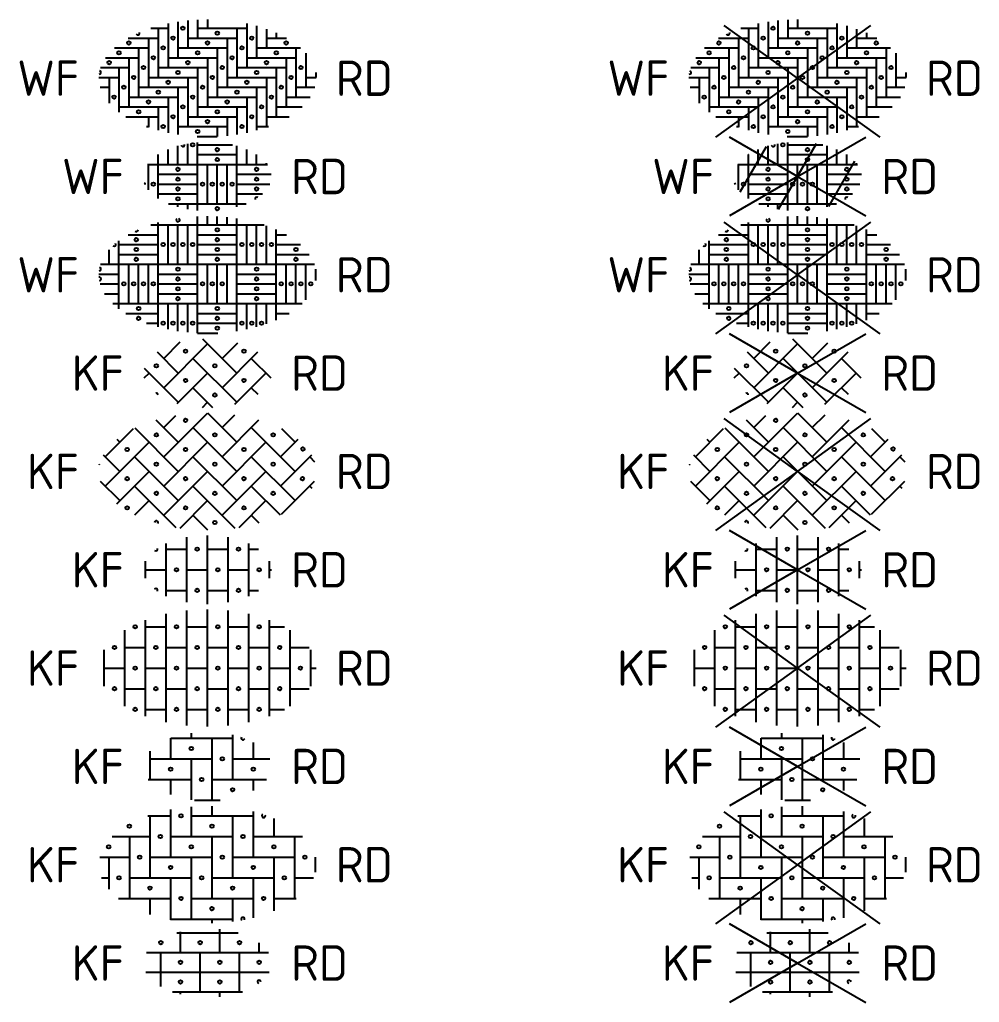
# Model space of a CAD drawing. Header units: metres. Extents: x 3187 to 3249, y 2220 to 2393.
# Drawn here: x 3186.7 to 3196.46, y 2373.58 to 2383.58 of the extents above; entities that cross this region are included whole.
import ezdxf
from ezdxf.enums import TextEntityAlignment as Align

# ---------------------------------------------------------------- set-up
doc = ezdxf.new("R2010")
doc.units = ezdxf.units.M
doc.layers.add('V-WE-VH-OPENVERHARDING_STRAATBAKSTEEN-S', color=90, linetype='Continuous', lineweight=25)
doc.styles.add('NLCS-ISO', font='NLCS-ISO.ttf')

# ---------------------------------------------------------------- blocks, each defined once
blk = doc.blocks.new('SVH-SBS_KEIFORMAAT_DUBBEL_KL-SO')
for p, q in [((-1.559, 1.536), (1.559, 1.536)), ((-1.372, 0.536), (-1.372, 1.587)), ((0.628, 0.536), (0.628, 1.717)), ((2.628, 0.536), (2.628, 1.029)), ((-3.094, 0.536), (3.094, 0.536)), ((-2.372, -1.197), (-2.372, 0.536)), ((-0.372, -1.464), (-0.372, 0.536)), ((1.628, -1.464), (1.628, 0.536)), ((-3.133, -0.464), (3.133, -0.464)), ((-1.779, -1.464), (1.779, -1.464)), ((-1.372, -1.587), (-1.372, -1.464)), ((0.628, -1.717), (0.628, -1.464))]:
    blk.add_line(p, q)
for centre in [(-2.372, 1.036), (-0.372, 1.036), (1.628, 1.036), (-1.372, 0.036), (0.628, 0.036), (2.628, 0.036), (-1.372, -0.964), (0.628, -0.964)]:
    blk.add_circle(centre, 0.0881)
blk.add_arc((2.628, -0.964), 0.0881, 2.4222, 252.5871)
at = {"style": 'NLCS-ISO'}
blk.add_attdef('FORMAAT', text='', height=1.8, dxfattribs=at).set_placement((-4.25, 0), align=Align.MIDDLE_RIGHT)
blk.add_attdef('KLEUR', text='', height=1.8, dxfattribs=at).set_placement((4.25, 0), align=Align.MIDDLE_LEFT)
at = {"style": 'NLCS-ISO', "flags": 1}
blk.add_attdef('FUNCTIE', text='', height=1.8, dxfattribs=at).set_placement((0, -2.75), align=Align.TOP_CENTER)
blk = doc.blocks.new('SVH-SBS_KEIFORMAAT_ELLEBOOG-SO')
for p, q in [((-1.872, 2.799), (-1.872, 0.386)), ((-0.822, 2.942), (-0.822, 1.436)), ((0.228, 2.972), (0.228, 2.486)), ((2.328, 2.698), (2.328, 0.386)), ((-3.036, 2.486), (-1.872, 2.486)), ((-2.922, 2.486), (-2.922, -0.664)), ((-0.822, 2.486), (2.328, 2.486)), ((1.278, 2.486), (1.278, -0.664)), ((3.378, 2.354), (3.378, 1.436)), ((-4.839, 1.436), (-2.922, 1.436)), ((-3.972, 1.436), (-3.972, -1.714)), ((-1.872, 1.436), (1.278, 1.436)), ((0.228, 1.436), (0.228, -1.714)), ((2.328, 1.436), (4.839, 1.436)), ((4.428, 1.436), (4.428, -1.714)), ((-5.478, 0.386), (-3.972, 0.386)), ((-5.022, 0.386), (-5.022, -1.241)), ((-2.922, 0.386), (0.228, 0.386)), ((-0.822, 0.386), (-0.822, -2.764)), ((1.278, 0.386), (4.428, 0.386)), ((3.378, 0.386), (3.378, -2.354)), ((5.478, 0.386), (5.478, 0.386)), ((5.478, 0.386), (5.478, -0.386)), ((-5.385, -0.664), (-5.022, -0.664)), ((-3.972, -0.664), (-0.822, -0.664)), ((-1.872, -0.664), (-1.872, -2.799)), ((0.228, -0.664), (3.378, -0.664)), ((2.328, -0.664), (2.328, -2.698)), ((4.428, -0.664), (5.385, -0.664)), ((-4.515, -1.714), (-1.872, -1.714)), ((-2.922, -1.714), (-2.922, -2.525)), ((-0.822, -1.714), (2.328, -1.714)), ((1.278, -1.714), (1.278, -2.894)), ((3.378, -1.714), (4.515, -1.714)), ((-1.872, -2.764), (1.278, -2.764)), ((0.228, -2.764), (0.228, -2.972))]:
    blk.add_line(p, q)
for centre in [(-1.346, 2.485), (-3.972, 1.961), (0.228, 1.961), (-2.396, 1.435), (1.804, 1.435), (-5.022, 0.911), (-0.822, 0.911), (3.378, 0.911), (-3.446, 0.385), (0.754, 0.385), (4.954, 0.385), (-1.872, -0.139), (2.328, -0.139), (-4.496, -0.665), (-0.296, -0.665), (3.904, -0.665), (-2.922, -1.189), (1.278, -1.189), (-1.346, -1.715), (2.854, -1.715), (0.228, -2.239)]:
    blk.add_circle(centre, 0.0881)
for centre, start, end in [((2.854, 2.485), 119.9604, 23.7526), ((1.804, -2.765), 339.0303, 222.1511)]:
    blk.add_arc(centre, 0.0881, start, end)
at = {"style": 'NLCS-ISO'}
blk.add_attdef('FORMAAT', text='', height=1.8, dxfattribs=at).set_placement((-6.525, 0), align=Align.MIDDLE_RIGHT)
blk.add_attdef('KLEUR', text='', height=1.8, dxfattribs=at).set_placement((6.525, 0), align=Align.MIDDLE_LEFT)
at = {"style": 'NLCS-ISO', "flags": 1}
blk.add_attdef('FUNCTIE', text='', height=1.8, dxfattribs=at).set_placement((0, -3.975), align=Align.TOP_CENTER)
blk = doc.blocks.new('SVH-SBS_KEIFORMAAT_ELLEBOOG_KL-SO')
for p, q in [((-0.822, 1.693), (-0.822, 1.436)), ((1.278, 1.609), (1.278, -0.664)), ((-1.872, 1.431), (-1.872, 0.386)), ((-1.859, 1.436), (1.278, 1.436)), ((0.228, 1.436), (0.228, -1.714)), ((2.328, 1.221), (2.328, 0.386)), ((-2.922, 0.767), (-2.922, -0.664)), ((-2.922, 0.386), (0.228, 0.386)), ((-0.822, 0.386), (-0.822, -1.693)), ((1.278, 0.386), (3.17, 0.386)), ((-3.007, -0.664), (-0.822, -0.664)), ((-1.872, -0.664), (-1.872, -1.431)), ((0.228, -0.664), (3.007, -0.664)), ((2.328, -0.664), (2.328, -1.221)), ((-0.652, -1.714), (0.652, -1.714))]:
    blk.add_line(p, q)
for centre in [(-0.822, 0.911), (0.754, 0.385), (-1.872, -0.139), (2.328, -0.139), (-0.296, -0.665), (1.278, -1.189)]:
    blk.add_circle(centre, 0.0881)
blk.add_arc((1.804, 1.435), 0.0881, 148.0761, 352.1963)
at = {"style": 'NLCS-ISO'}
blk.add_attdef('FORMAAT', text='', height=1.8, dxfattribs=at).set_placement((-4.25, 0), align=Align.MIDDLE_RIGHT)
blk.add_attdef('KLEUR', text='', height=1.8, dxfattribs=at).set_placement((4.25, 0), align=Align.MIDDLE_LEFT)
at = {"style": 'NLCS-ISO', "flags": 1}
blk.add_attdef('FUNCTIE', text='', height=1.8, dxfattribs=at).set_placement((0, -2.75), align=Align.TOP_CENTER)
blk = doc.blocks.new('SVH-SBS_KEIFORMAAT_HALFST-SO')
for p, q in [((-2.1, -2.752), (-2.1, 2.752)), ((-1.05, -2.921), (-1.05, 2.921)), ((0, -2.975), (0, 2.975)), ((1.05, -2.921), (1.05, 2.921)), ((2.1, -2.752), (2.1, 2.752)), ((-3.15, -2.444), (-3.15, 2.444)), ((-3.15, 2.1), (-2.1, 2.1)), ((-1.05, 2.1), (0, 2.1)), ((1.05, 2.1), (2.1, 2.1)), ((3.15, -2.444), (3.15, 2.444)), ((3.15, 2.1), (3.914, 2.1)), ((-4.2, -1.933), (-4.2, 1.933)), ((4.2, -1.933), (4.2, 1.933)), ((-4.2, 1.05), (-3.15, 1.05)), ((-2.1, 1.05), (-1.05, 1.05)), ((0, 1.05), (1.05, 1.05)), ((2.1, 1.05), (3.15, 1.05)), ((4.2, 1.05), (5.169, 1.05)), ((-5.25, -0.927), (-5.25, 0.927)), ((5.25, -0.927), (5.25, 0.927)), ((-5.25, 0), (-4.2, 0)), ((-3.15, 0), (-2.1, 0)), ((-1.05, 0), (0, 0)), ((1.05, 0), (2.1, 0)), ((3.15, 0), (4.2, 0)), ((5.25, 0), (5.525, 0)), ((-4.2, -1.05), (-3.15, -1.05)), ((-2.1, -1.05), (-1.05, -1.05)), ((0, -1.05), (1.05, -1.05)), ((2.1, -1.05), (3.15, -1.05)), ((4.2, -1.05), (5.169, -1.05)), ((-3.15, -2.1), (-2.1, -2.1)), ((-1.05, -2.1), (0, -2.1)), ((1.05, -2.1), (2.1, -2.1)), ((3.15, -2.1), (3.914, -2.1))]:
    blk.add_line(p, q)
for centre in [(-3.675, 2.1), (-1.575, 2.1), (0.525, 2.1), (2.625, 2.1), (-4.725, 1.05), (-2.625, 1.05), (-0.525, 1.05), (1.575, 1.05), (3.675, 1.05), (-3.675, 0), (-1.575, 0), (0.525, 0), (2.625, 0), (4.725, 0), (-4.725, -1.05), (-2.625, -1.05), (-0.525, -1.05), (1.575, -1.05), (3.675, -1.05), (-3.675, -2.1), (-1.575, -2.1), (0.525, -2.1), (2.625, -2.1)]:
    blk.add_circle(centre, 0.0881)
at = {"style": 'NLCS-ISO'}
blk.add_attdef('FORMAAT', text='', height=1.8, dxfattribs=at).set_placement((-6.525, 0), align=Align.MIDDLE_RIGHT)
blk.add_attdef('KLEUR', text='', height=1.8, dxfattribs=at).set_placement((6.525, 0), align=Align.MIDDLE_LEFT)
at = {"style": 'NLCS-ISO', "flags": 1}
blk.add_attdef('FUNCTIE', text='', height=1.8, dxfattribs=at).set_placement((0, -3.975), align=Align.TOP_CENTER)
blk = doc.blocks.new('SVH-SBS_KEIFORMAAT_HALFST_KL-SO')
for p, q in [((-1.05, -1.656), (-1.05, 1.656)), ((0, -1.75), (0, 1.75)), ((1.05, -1.656), (1.05, 1.656)), ((-2.1, -1.336), (-2.1, 1.336)), ((-2.1, 1.05), (-1.05, 1.05)), ((0, 1.05), (1.05, 1.05)), ((2.1, -1.336), (2.1, 1.336)), ((2.1, 1.05), (2.6, 1.05)), ((-3.15, -0.431), (-3.15, 0.431)), ((-3.15, 0), (-2.1, 0)), ((-1.05, 0), (0, 0)), ((1.05, 0), (2.1, 0)), ((3.15, -0.431), (3.15, 0.431)), ((3.15, 0), (3.25, 0)), ((-2.1, -1.05), (-1.05, -1.05)), ((0, -1.05), (1.05, -1.05)), ((2.1, -1.05), (2.6, -1.05))]:
    blk.add_line(p, q)
for centre in [(-0.525, 1.05), (1.575, 1.05), (-1.575, 0), (0.525, 0), (2.625, 0), (-0.525, -1.05), (1.575, -1.05)]:
    blk.add_circle(centre, 0.0881)
for centre, start, end in [((-2.625, 1.05), 226.5114, 25.844), ((-2.625, -1.05), 334.4891, 133.1728)]:
    blk.add_arc(centre, 0.0881, start, end)
at = {"style": 'NLCS-ISO'}
blk.add_attdef('FORMAAT', text='', height=1.8, dxfattribs=at).set_placement((-4.25, 0), align=Align.MIDDLE_RIGHT)
blk.add_attdef('KLEUR', text='', height=1.8, dxfattribs=at).set_placement((4.25, 0), align=Align.MIDDLE_LEFT)
at = {"style": 'NLCS-ISO', "flags": 1}
blk.add_attdef('FUNCTIE', text='', height=1.8, dxfattribs=at).set_placement((0, -2.75), align=Align.TOP_CENTER)
blk = doc.blocks.new('SVH-SBS_KEIFORMAAT_KEPER-SO')
for p, q in [((-2.619, 2.619), (-1.485, 1.485)), ((-2.227, 0.742), (0, 2.97)), ((-2.227, 2.227), (-1.609, 2.846)), ((-0.005, 2.975), (1.485, 1.485)), ((0.742, 2.227), (1.394, 2.879)), ((0.742, 0.742), (2.619, 2.619)), ((-5.197, 0.742), (-3.76, 2.18)), ((-3.696, 2.211), (-1.485, 0)), ((-0.742, 2.227), (1.485, 0)), ((2.227, 2.227), (4.455, 0)), ((3.76, 2.18), (4.455, 1.485)), ((-4.61, 1.64), (-4.455, 1.485)), ((3.712, 0.742), (4.61, 1.64)), ((-5.197, -0.742), (-2.97, 1.485)), ((-2.227, -0.742), (0, 1.485)), ((0.742, -0.742), (2.97, 1.485)), ((-5.298, 0.844), (-4.455, 0)), ((-3.712, 0.742), (-1.485, -1.485)), ((-0.742, 0.742), (1.485, -1.485)), ((2.227, 0.742), (4.455, -1.485)), ((3.712, -0.742), (5.298, 0.844)), ((5.197, 0.742), (5.449, 0.49)), ((-4.61, -1.64), (-2.97, 0)), ((-2.227, -2.227), (0, 0)), ((0.742, -2.227), (2.97, 0)), ((-5.449, -0.49), (-4.455, -1.485)), ((3.76, -2.18), (5.449, -0.49)), ((-3.712, -0.742), (-1.609, -2.846)), ((-0.742, -0.742), (1.394, -2.879)), ((2.227, -0.742), (3.696, -2.211)), ((5.197, -0.742), (5.298, -0.844)), ((-3.696, -2.211), (-2.97, -1.485)), ((-1.394, -2.879), (0, -1.485)), ((1.609, -2.846), (2.97, -1.485)), ((-0.742, -2.227), (0.005, -2.975)), ((2.227, -2.227), (2.619, -2.619)), ((-0.005, -2.975), (0, -2.97))]:
    blk.add_line(p, q)
for centre in [(-1.114, 2.599), (-2.599, 1.856), (0.371, 1.856), (3.341, 1.856), (-4.084, 1.114), (-1.114, 1.114), (1.856, 1.114), (4.851, 1.139), (-2.599, 0.371), (0.371, 0.371), (3.341, 0.371), (-4.084, -0.371), (-1.114, -0.371), (1.856, -0.371), (4.826, -0.371), (-2.599, -1.114), (0.371, -1.114), (3.341, -1.114), (-4.084, -1.856), (-1.114, -1.856), (1.856, -1.856), (0.371, -2.599)]:
    blk.add_circle(centre, 0.0881)
for centre, start, end in [((-5.568, 0.371), 331.3702, 3.611), ((-2.599, -2.599), 327.2577, 180.6065)]:
    blk.add_arc(centre, 0.0881, start, end)
at = {"style": 'NLCS-ISO'}
blk.add_attdef('FORMAAT', text='', height=1.8, dxfattribs=at).set_placement((-6.525, 0), align=Align.MIDDLE_RIGHT)
blk.add_attdef('KLEUR', text='', height=1.8, dxfattribs=at).set_placement((6.525, 0), align=Align.MIDDLE_LEFT)
at = {"style": 'NLCS-ISO', "flags": 1}
blk.add_attdef('FUNCTIE', text='', height=1.8, dxfattribs=at).set_placement((0, -3.975), align=Align.TOP_CENTER)
blk = doc.blocks.new('SVH-SBS_KEIFORMAAT_KEPER_KL-SO')
for p, q in [((-2.227, 0.742), (-1.387, 1.583)), ((-0.259, 1.744), (1.485, 0)), ((0.742, 0.742), (1.541, 1.541)), ((-2.562, 1.077), (-1.485, 0)), ((-2.227, -0.742), (0, 1.485)), ((0.742, -0.742), (2.562, 1.077)), ((-0.742, 0.742), (1.485, -1.485)), ((2.227, 0.742), (3.217, -0.247)), ((-3.217, 0.247), (-1.485, -1.485)), ((-3.217, -0.247), (-2.97, 0)), ((-1.541, -1.541), (0, 0)), ((1.387, -1.583), (2.97, 0)), ((-0.742, -0.742), (0.259, -1.744)), ((2.227, -0.742), (2.562, -1.077)), ((-0.259, -1.744), (0, -1.485))]:
    blk.add_line(p, q)
for centre in [(-1.114, 1.114), (1.856, 1.114), (-2.599, 0.371), (0.371, 0.371), (-1.114, -0.371), (1.856, -0.371), (0.371, -1.114)]:
    blk.add_circle(centre, 0.0881)
blk.add_arc((-2.599, -1.114), 0.0881, 1.5262, 108.8332)
at = {"style": 'NLCS-ISO'}
blk.add_attdef('FORMAAT', text='', height=1.8, dxfattribs=at).set_placement((-4.25, 0), align=Align.MIDDLE_RIGHT)
blk.add_attdef('KLEUR', text='', height=1.8, dxfattribs=at).set_placement((4.25, 0), align=Align.MIDDLE_LEFT)
at = {"style": 'NLCS-ISO', "flags": 1}
blk.add_attdef('FUNCTIE', text='', height=1.8, dxfattribs=at).set_placement((0, -2.75), align=Align.TOP_CENTER)
blk = doc.blocks.new('SVH-SBS_WAALFORMAAT_BLOK-SO')
for p, q in [((-2.881, 2.538), (2.881, 2.538)), ((-2.5, -2.653), (-2.5, 2.653)), ((-2, 0.538), (-2, 2.538)), ((-1.5, 0.538), (-1.5, 2.538)), ((-1, 0.538), (-1, 2.538)), ((-0.5, -2.963), (-0.5, 2.963)), ((0, 2.538), (0, 2.975)), ((0.5, 2.538), (0.5, 2.963)), ((1, 2.538), (1, 2.926)), ((1.5, -2.863), (1.5, 2.863)), ((2, 0.538), (2, 2.538)), ((2.5, 0.538), (2.5, 2.538)), ((-4.024, 2.038), (-2.5, 2.038)), ((-0.5, 2.038), (1.5, 2.038)), ((3, 0.538), (3, 2.498)), ((3.5, -2.302), (3.5, 2.302)), ((3.5, 2.038), (4.024, 2.038)), ((-4.5, -1.726), (-4.5, 1.726)), ((-4.5, 1.538), (-2.5, 1.538)), ((-0.5, 1.538), (1.5, 1.538)), ((3.5, 1.538), (4.729, 1.538)), ((-5, 0.538), (-5, 1.266)), ((-4.5, 1.038), (-2.5, 1.038)), ((-0.5, 1.038), (1.5, 1.038)), ((3.5, 1.038), (5.177, 1.038)), ((-5.434, 0.538), (5.434, 0.538)), ((-4, -1.462), (-4, 0.538)), ((-3.5, -1.462), (-3.5, 0.538)), ((-3, -1.462), (-3, 0.538)), ((0, -1.462), (0, 0.538)), ((0.5, -1.462), (0.5, 0.538)), ((1, -1.462), (1, 0.538)), ((4, -1.462), (4, 0.538)), ((4.5, -1.462), (4.5, 0.538)), ((5, -1.266), (5, 0.538)), ((-5.525, 0.038), (-4.5, 0.038)), ((-2.5, 0.038), (-0.5, 0.038)), ((1.5, 0.038), (3.5, 0.038)), ((5.5, -0.283), (5.5, 0.283)), ((5.5, 0.038), (5.525, 0.038)), ((-5.458, -0.462), (-4.5, -0.462)), ((-2.5, -0.462), (-0.5, -0.462)), ((1.5, -0.462), (3.5, -0.462)), ((-5.228, -0.962), (-4.5, -0.962)), ((-2.5, -0.962), (-0.5, -0.962)), ((1.5, -0.962), (3.5, -0.962)), ((-4.812, -1.462), (4.812, -1.462)), ((-2, -2.773), (-2, -1.462)), ((-1.5, -2.863), (-1.5, -1.462)), ((-1, -2.926), (-1, -1.462)), ((2, -2.773), (2, -1.462)), ((2.5, -2.653), (2.5, -1.462)), ((3, -2.498), (3, -1.462)), ((-4.154, -1.962), (-2.5, -1.962)), ((-0.5, -1.962), (1.5, -1.962)), ((3.5, -1.962), (4.154, -1.962)), ((-3.103, -2.462), (-2.5, -2.462)), ((-0.5, -2.462), (1.5, -2.462)), ((-0.5, -2.962), (0.525, -2.962))]:
    blk.add_line(p, q)
for centre in [(0.5, 2.288), (-3.62, 1.788), (-2.25, 1.538), (-1.75, 1.538), (-1.25, 1.538), (-0.75, 1.538), (0.5, 1.788), (1.75, 1.538), (2.25, 1.538), (2.75, 1.538), (3.25, 1.538), (-3.62, 1.288), (0.5, 1.288), (4.5, 1.288), (-3.62, 0.788), (0.5, 0.788), (4.5, 0.788), (-1.5, 0.288), (2.5, 0.288), (-4.25, -0.462), (-3.75, -0.462), (-3.25, -0.462), (-2.75, -0.462), (-1.5, -0.212), (-0.25, -0.462), (0.25, -0.462), (0.75, -0.462), (2.5, -0.212), (3.75, -0.462), (4.25, -0.462), (4.75, -0.462), (5.25, -0.462), (-1.5, -0.712), (2.5, -0.712), (-1.5, -1.212), (2.5, -1.212), (-3.5, -1.712), (0.5, -1.712), (-3.5, -2.212), (-2.25, -2.462), (-1.75, -2.462), (-1.25, -2.462), (-0.75, -2.462), (0.5, -2.212), (1.75, -2.462), (2.25, -2.462), (2.75, -2.462), (0.5, -2.712)]:
    blk.add_circle(centre, 0.0881)
for centre, start, end in [((-1.5, 2.788), 131.7872, 65.6242), ((-3.62, 2.288), 230.229, 359.5152), ((-4.75, 1.538), 231.9031, 32.0645), ((-5.5, 0.288), 261.9425, 77.5818), ((-5.5, -0.212), 272.0125, 103.1585)]:
    blk.add_arc(centre, 0.0881, start, end)
at = {"style": 'NLCS-ISO'}
blk.add_attdef('FORMAAT', text='', height=1.8, dxfattribs=at).set_placement((-6.525, 0), align=Align.MIDDLE_RIGHT)
blk.add_attdef('KLEUR', text='', height=1.8, dxfattribs=at).set_placement((6.525, 0), align=Align.MIDDLE_LEFT)
at = {"style": 'NLCS-ISO', "flags": 1}
blk.add_attdef('FUNCTIE', text='', height=1.8, dxfattribs=at).set_placement((0, -3.975), align=Align.TOP_CENTER)
blk = doc.blocks.new('SVH-SBS_WAALFORMAAT_BLOK_KL-SO')
for p, q in [((-1.5, 0.61), (-1.5, 1.552)), ((-1, 0.61), (-1, 1.665)), ((-0.5, -1.729), (-0.5, 1.729)), ((-0.5, 1.61), (1.274, 1.61)), ((1.5, -1.552), (1.5, 1.552)), ((-2.513, 1.11), (-2.5, 1.11)), ((-2.5, -1.118), (-2.5, 1.118)), ((-2, 0.61), (-2, 1.379)), ((-0.5, 1.11), (1.5, 1.11)), ((2, 0.61), (2, 1.379)), ((2.5, 0.61), (2.5, 1.118)), ((-3.046, 0.61), (3.046, 0.61)), ((-3, -0.673), (-3, 0.61)), ((0, -1.39), (0, 0.61)), ((0.5, -1.39), (0.5, 0.61)), ((1, -1.39), (1, 0.61)), ((3, 0.61), (3, 0.673)), ((-2.5, 0.11), (-0.5, 0.11)), ((1.5, 0.11), (3.244, 0.11)), ((-2.5, -0.39), (-0.5, -0.39)), ((1.5, -0.39), (3.168, -0.39)), ((-2.5, -0.89), (-0.5, -0.89)), ((1.5, -0.89), (2.798, -0.89)), ((-1.974, -1.39), (1.974, -1.39)), ((-1.5, -1.552), (-1.5, -1.39)), ((-1, -1.665), (-1, -1.39))]:
    blk.add_line(p, q)
for centre in [(-0.75, 1.61), (0.5, 1.36), (0.5, 0.86), (-1.5, 0.36), (2.5, 0.36), (-2.75, -0.39), (-1.5, -0.14), (-0.25, -0.39), (0.25, -0.39), (0.75, -0.39), (1.25, -0.39), (2.5, -0.14), (-1.5, -0.64), (2.5, -0.64), (-1.5, -1.14), (0.5, -1.64)]:
    blk.add_circle(centre, 0.0881)
for centre, start, end in [((-1.25, 1.61), 189.7023, 15.6233), ((-3.25, -0.39), 351.7515, 51.1428), ((2.5, -1.14), 45.6629, 199.7745)]:
    blk.add_arc(centre, 0.0881, start, end)
at = {"style": 'NLCS-ISO'}
blk.add_attdef('FORMAAT', text='', height=1.8, dxfattribs=at).set_placement((-4.25, 0), align=Align.MIDDLE_RIGHT)
blk.add_attdef('KLEUR', text='', height=1.8, dxfattribs=at).set_placement((4.25, 0), align=Align.MIDDLE_LEFT)
at = {"style": 'NLCS-ISO', "flags": 1}
blk.add_attdef('FUNCTIE', text='', height=1.8, dxfattribs=at).set_placement((0, -2.75), align=Align.TOP_CENTER)
blk = doc.blocks.new('SVH-SBS_WAALFORMAAT_ELLEBOOG-SO')
for p, q in [((-2.881, 2.538), (-2, 2.538)), ((-2.5, 2.538), (-2.5, 0.038)), ((-2, 2.773), (-2, 0.538)), ((-1.5, 2.863), (-1.5, 1.038)), ((-1, 2.926), (-1, 1.538)), ((-0.5, 2.963), (-0.5, 2.038)), ((-0.5, 2.538), (2, 2.538)), ((0, 2.975), (0, 2.538)), ((1.5, 2.538), (1.5, 0.038)), ((2, 2.773), (2, 0.538)), ((2.5, 2.653), (2.5, 1.038)), ((-4.024, 2.038), (-2.5, 2.038)), ((-3, 2.038), (-3, -0.462)), ((-1, 2.038), (1.5, 2.038)), ((1, 2.038), (1, -0.462)), ((3, 2.498), (3, 1.538)), ((3, 2.038), (4.024, 2.038)), ((3.5, 2.302), (3.5, 2.038)), ((-4.729, 1.538), (-3, 1.538)), ((-3.5, 1.538), (-3.5, -0.962)), ((-1.5, 1.538), (1, 1.538)), ((0.5, 1.538), (0.5, -0.962)), ((2.5, 1.538), (4.729, 1.538)), ((4.5, 1.538), (4.5, -0.962)), ((-5.177, 1.038), (-3.5, 1.038)), ((-4, 1.038), (-4, -1.462)), ((-2, 1.038), (0.5, 1.038)), ((0, 1.038), (0, -1.462)), ((2, 1.038), (4.5, 1.038)), ((4, 1.038), (4, -1.462)), ((5, 1.266), (5, -0.462)), ((-5.434, 0.538), (-4, 0.538)), ((-4.5, 0.538), (-4.5, -1.726)), ((-2.5, 0.538), (0, 0.538)), ((-0.5, 0.538), (-0.5, -1.962)), ((1.5, 0.538), (4, 0.538)), ((3.5, 0.538), (3.5, -1.962)), ((-5.525, 0.038), (-4.5, 0.038)), ((-5, 0.038), (-5, -1.266)), ((-3, 0.038), (-0.5, 0.038)), ((-1, 0.038), (-1, -2.462)), ((1, 0.038), (3.5, 0.038)), ((3, 0.038), (3, -2.462)), ((5, 0.038), (5.525, 0.038)), ((5.5, 0.283), (5.5, 0.038)), ((-5.458, -0.462), (-5, -0.462)), ((-3.5, -0.462), (-1, -0.462)), ((-1.5, -0.462), (-1.5, -2.863)), ((0.5, -0.462), (3, -0.462)), ((2.5, -0.462), (2.5, -2.653)), ((4.5, -0.462), (5.458, -0.462)), ((-4, -0.962), (-1.5, -0.962)), ((-2, -0.962), (-2, -2.773)), ((0, -0.962), (2.5, -0.962)), ((2, -0.962), (2, -2.773)), ((4, -0.962), (5.228, -0.962)), ((-4.5, -1.462), (-2, -1.462)), ((-2.5, -1.462), (-2.5, -2.653)), ((-0.5, -1.462), (2, -1.462)), ((1.5, -1.462), (1.5, -2.863)), ((3.5, -1.462), (4.812, -1.462)), ((-4.154, -1.962), (-2.5, -1.962)), ((-3, -1.962), (-3, -2.498)), ((-1, -1.962), (1.5, -1.962)), ((1, -1.962), (1, -2.926)), ((3, -1.962), (4.154, -1.962)), ((-3.103, -2.462), (-3, -2.462)), ((-1.5, -2.462), (1, -2.462)), ((0.5, -2.462), (0.5, -2.963)), ((2.5, -2.462), (3.103, -2.462)), ((-0.525, -2.962), (0.5, -2.962)), ((0, -2.962), (0, -2.975))]:
    blk.add_line(p, q)
for centre in [(-1.25, 2.538), (-1.75, 2.038), (0.5, 2.288), (2.25, 2.038), (-4, 1.788), (-2.25, 1.538), (0, 1.788), (1.75, 1.538), (4, 1.788), (-4.5, 1.288), (-2.75, 1.038), (-0.5, 1.288), (1.25, 1.038), (3.5, 1.288), (-5, 0.788), (-3.25, 0.538), (-1, 0.788), (0.75, 0.538), (3, 0.788), (4.75, 0.538), (-3.75, 0.038), (-1.5, 0.288), (0.25, 0.038), (2.5, 0.288), (4.25, 0.038), (-4.25, -0.462), (-2, -0.212), (-0.25, -0.462), (2, -0.212), (3.75, -0.462), (-4.75, -0.962), (-2.5, -0.712), (-0.75, -0.962), (1.5, -0.712), (3.25, -0.962), (-3, -1.212), (-1.25, -1.462), (1, -1.212), (2.75, -1.462), (-3.5, -1.712), (-1.75, -1.962), (0.5, -1.712), (2.25, -1.962), (-2.25, -2.462), (0, -2.212), (1.75, -2.462), (-0.5, -2.712)]:
    blk.add_circle(centre, 0.0881)
for centre, start, end in [((-3.541, 2.288), 207.4927, 20.897), ((-5.5, 0.288), 261.9425, 77.5818)]:
    blk.add_arc(centre, 0.0881, start, end)
at = {"style": 'NLCS-ISO'}
blk.add_attdef('FORMAAT', text='', height=1.8, dxfattribs=at).set_placement((-6.525, 0), align=Align.MIDDLE_RIGHT)
blk.add_attdef('KLEUR', text='', height=1.8, dxfattribs=at).set_placement((6.525, 0), align=Align.MIDDLE_LEFT)
at = {"style": 'NLCS-ISO', "flags": 1}
blk.add_attdef('FUNCTIE', text='', height=1.8, dxfattribs=at).set_placement((0, -3.975), align=Align.TOP_CENTER)
blk = doc.blocks.new('V-SVH-SBS_KEIFORMAAT_DUBBEL_KL-SO')
for p, q in [((0, 0), (-3.464, 2)), ((0, 0), (3.464, 2)), ((-1.559, 1.536), (1.559, 1.536)), ((-1.372, 0.536), (-1.372, 1.587)), ((0.628, 0.536), (0.628, 1.717)), ((2.628, 0.536), (2.628, 1.029)), ((-3.094, 0.536), (3.094, 0.536)), ((-2.372, -1.197), (-2.372, 0.536)), ((-0.372, -1.464), (-0.372, 0.536)), ((1.628, -1.464), (1.628, 0.536)), ((0, 0), (-3.464, -2)), ((0, 0), (3.464, -2)), ((-3.133, -0.464), (3.133, -0.464)), ((-1.779, -1.464), (1.779, -1.464)), ((-1.372, -1.587), (-1.372, -1.464)), ((0.628, -1.717), (0.628, -1.464))]:
    blk.add_line(p, q)
for centre in [(-2.372, 1.036), (-0.372, 1.036), (1.628, 1.036), (-1.372, 0.036), (0.628, 0.036), (2.628, 0.036), (-1.372, -0.964), (0.628, -0.964)]:
    blk.add_circle(centre, 0.0881)
blk.add_arc((2.628, -0.964), 0.0881, 2.4222, 252.5871)
at = {"style": 'NLCS-ISO'}
blk.add_attdef('FORMAAT', text='', height=1.8, dxfattribs=at).set_placement((-4.25, 0), align=Align.MIDDLE_RIGHT)
blk.add_attdef('KLEUR', text='', height=1.8, dxfattribs=at).set_placement((4.25, 0), align=Align.MIDDLE_LEFT)
at = {"style": 'NLCS-ISO', "flags": 1}
blk.add_attdef('FUNCTIE', text='', height=1.8, dxfattribs=at).set_placement((0, -2.75), align=Align.TOP_CENTER)
blk = doc.blocks.new('V-SVH-SBS_KEIFORMAAT_ELLEBOOG-SO')
for p, q in [((0, 0), (-3.728, 2.684)), ((-1.872, 2.799), (-1.872, 0.386)), ((-0.822, 2.942), (-0.822, 1.436)), ((0, 0), (3.728, 2.684)), ((0.228, 2.972), (0.228, 2.486)), ((2.328, 2.698), (2.328, 0.386)), ((-3.036, 2.486), (-1.872, 2.486)), ((-2.922, 2.486), (-2.922, -0.664)), ((-0.822, 2.486), (2.328, 2.486)), ((1.278, 2.486), (1.278, -0.664)), ((3.378, 2.354), (3.378, 1.436)), ((-4.839, 1.436), (-2.922, 1.436)), ((-3.972, 1.436), (-3.972, -1.714)), ((-1.872, 1.436), (1.278, 1.436)), ((0.228, 1.436), (0.228, -1.714)), ((2.328, 1.436), (4.839, 1.436)), ((4.428, 1.436), (4.428, -1.714)), ((-5.478, 0.386), (-3.972, 0.386)), ((-5.022, 0.386), (-5.022, -1.241)), ((0, 0), (-4.172, -3.003)), ((-2.922, 0.386), (0.228, 0.386)), ((-0.822, 0.386), (-0.822, -2.764)), ((1.278, 0.386), (4.428, 0.386)), ((3.378, 0.386), (3.378, -2.354)), ((5.478, 0.386), (5.478, 0.386)), ((5.478, 0.386), (5.478, -0.386)), ((0, 0), (4.172, -3.003)), ((-5.385, -0.664), (-5.022, -0.664)), ((-3.972, -0.664), (-0.822, -0.664)), ((-1.872, -0.664), (-1.872, -2.799)), ((0.228, -0.664), (3.378, -0.664)), ((2.328, -0.664), (2.328, -2.698)), ((4.428, -0.664), (5.385, -0.664)), ((-4.515, -1.714), (-1.872, -1.714)), ((-2.922, -1.714), (-2.922, -2.525)), ((-0.822, -1.714), (2.328, -1.714)), ((1.278, -1.714), (1.278, -2.894)), ((3.378, -1.714), (4.515, -1.714)), ((-1.872, -2.764), (1.278, -2.764)), ((0.228, -2.764), (0.228, -2.972))]:
    blk.add_line(p, q)
for centre in [(-1.346, 2.485), (-3.972, 1.961), (0.228, 1.961), (-2.396, 1.435), (1.804, 1.435), (-5.022, 0.911), (-0.822, 0.911), (3.378, 0.911), (-3.446, 0.385), (0.754, 0.385), (4.954, 0.385), (-1.872, -0.139), (2.328, -0.139), (-4.496, -0.665), (-0.296, -0.665), (3.904, -0.665), (-2.922, -1.189), (1.278, -1.189), (-1.346, -1.715), (2.854, -1.715), (0.228, -2.239)]:
    blk.add_circle(centre, 0.0881)
for centre, start, end in [((2.854, 2.485), 119.9604, 23.7526), ((1.804, -2.765), 339.0303, 222.1511)]:
    blk.add_arc(centre, 0.0881, start, end)
at = {"style": 'NLCS-ISO'}
blk.add_attdef('FORMAAT', text='', height=1.8, dxfattribs=at).set_placement((-6.525, 0), align=Align.MIDDLE_RIGHT)
blk.add_attdef('KLEUR', text='', height=1.8, dxfattribs=at).set_placement((6.525, 0), align=Align.MIDDLE_LEFT)
at = {"style": 'NLCS-ISO', "flags": 1}
blk.add_attdef('FUNCTIE', text='', height=1.8, dxfattribs=at).set_placement((0, -3.975), align=Align.TOP_CENTER)
blk = doc.blocks.new('V-SVH-SBS_KEIFORMAAT_ELLEBOOG_KL-SO')
for p, q in [((0, 0), (-3.464, 2)), ((0, 0), (3.464, 2)), ((-0.822, 1.693), (-0.822, 1.436)), ((1.278, 1.609), (1.278, -0.664)), ((-1.872, 1.431), (-1.872, 0.386)), ((-1.859, 1.436), (1.278, 1.436)), ((0.228, 1.436), (0.228, -1.714)), ((2.328, 1.221), (2.328, 0.386)), ((-2.922, 0.767), (-2.922, -0.664)), ((0, 0), (-3.464, -2)), ((-2.922, 0.386), (0.228, 0.386)), ((-0.822, 0.386), (-0.822, -1.693)), ((0, 0), (3.464, -2)), ((1.278, 0.386), (3.17, 0.386)), ((-3.007, -0.664), (-0.822, -0.664)), ((-1.872, -0.664), (-1.872, -1.431)), ((0.228, -0.664), (3.007, -0.664)), ((2.328, -0.664), (2.328, -1.221)), ((-0.652, -1.714), (0.652, -1.714))]:
    blk.add_line(p, q)
for centre in [(-0.822, 0.911), (0.754, 0.385), (-1.872, -0.139), (2.328, -0.139), (-0.296, -0.665), (1.278, -1.189)]:
    blk.add_circle(centre, 0.0881)
blk.add_arc((1.804, 1.435), 0.0881, 148.0761, 352.1963)
at = {"style": 'NLCS-ISO'}
blk.add_attdef('FORMAAT', text='', height=1.8, dxfattribs=at).set_placement((-4.25, 0), align=Align.MIDDLE_RIGHT)
blk.add_attdef('KLEUR', text='', height=1.8, dxfattribs=at).set_placement((4.25, 0), align=Align.MIDDLE_LEFT)
at = {"style": 'NLCS-ISO', "flags": 1}
blk.add_attdef('FUNCTIE', text='', height=1.8, dxfattribs=at).set_placement((0, -2.75), align=Align.TOP_CENTER)
blk = doc.blocks.new('V-SVH-SBS_KEIFORMAAT_HALFST-SO')
for p, q in [((0, 0), (-3.728, 2.684)), ((-2.1, -2.752), (-2.1, 2.752)), ((-1.05, -2.921), (-1.05, 2.921)), ((0, -2.975), (0, 2.975)), ((0, 0), (3.728, 2.684)), ((1.05, -2.921), (1.05, 2.921)), ((2.1, -2.752), (2.1, 2.752)), ((-3.15, -2.444), (-3.15, 2.444)), ((-3.15, 2.1), (-2.1, 2.1)), ((-1.05, 2.1), (0, 2.1)), ((1.05, 2.1), (2.1, 2.1)), ((3.15, -2.444), (3.15, 2.444)), ((3.15, 2.1), (3.914, 2.1)), ((-4.2, -1.933), (-4.2, 1.933)), ((4.2, -1.933), (4.2, 1.933)), ((-4.2, 1.05), (-3.15, 1.05)), ((-2.1, 1.05), (-1.05, 1.05)), ((0, 1.05), (1.05, 1.05)), ((2.1, 1.05), (3.15, 1.05)), ((4.2, 1.05), (5.169, 1.05)), ((-5.25, -0.927), (-5.25, 0.927)), ((5.25, -0.927), (5.25, 0.927)), ((-5.25, 0), (-4.2, 0)), ((0, 0), (-4.172, -3.003)), ((-3.15, 0), (-2.1, 0)), ((-1.05, 0), (0, 0)), ((1.05, 0), (2.1, 0)), ((3.15, 0), (4.2, 0)), ((5.25, 0), (5.525, 0)), ((0, 0), (4.172, -3.003)), ((-4.2, -1.05), (-3.15, -1.05)), ((-2.1, -1.05), (-1.05, -1.05)), ((0, -1.05), (1.05, -1.05)), ((2.1, -1.05), (3.15, -1.05)), ((4.2, -1.05), (5.169, -1.05)), ((-3.15, -2.1), (-2.1, -2.1)), ((-1.05, -2.1), (0, -2.1)), ((1.05, -2.1), (2.1, -2.1)), ((3.15, -2.1), (3.914, -2.1))]:
    blk.add_line(p, q)
for centre in [(-3.675, 2.1), (-1.575, 2.1), (0.525, 2.1), (2.625, 2.1), (-4.725, 1.05), (-2.625, 1.05), (-0.525, 1.05), (1.575, 1.05), (3.675, 1.05), (-3.675, 0), (-1.575, 0), (0.525, 0), (2.625, 0), (4.725, 0), (-4.725, -1.05), (-2.625, -1.05), (-0.525, -1.05), (1.575, -1.05), (3.675, -1.05), (-3.675, -2.1), (-1.575, -2.1), (0.525, -2.1), (2.625, -2.1)]:
    blk.add_circle(centre, 0.0881)
at = {"style": 'NLCS-ISO'}
blk.add_attdef('FORMAAT', text='', height=1.8, dxfattribs=at).set_placement((-6.525, 0), align=Align.MIDDLE_RIGHT)
blk.add_attdef('KLEUR', text='', height=1.8, dxfattribs=at).set_placement((6.525, 0), align=Align.MIDDLE_LEFT)
at = {"style": 'NLCS-ISO', "flags": 1}
blk.add_attdef('FUNCTIE', text='', height=1.8, dxfattribs=at).set_placement((0, -3.975), align=Align.TOP_CENTER)
blk = doc.blocks.new('V-SVH-SBS_KEIFORMAAT_HALFST_KL-SO')
for p, q in [((0, 0), (-3.464, 2)), ((0, 0), (3.464, 2)), ((-1.05, -1.656), (-1.05, 1.656)), ((0, -1.75), (0, 1.75)), ((1.05, -1.656), (1.05, 1.656)), ((-2.1, -1.336), (-2.1, 1.336)), ((-2.1, 1.05), (-1.05, 1.05)), ((0, 1.05), (1.05, 1.05)), ((2.1, -1.336), (2.1, 1.336)), ((2.1, 1.05), (2.6, 1.05)), ((0, 0), (-3.464, -2)), ((-3.15, -0.431), (-3.15, 0.431)), ((-3.15, 0), (-2.1, 0)), ((-1.05, 0), (0, 0)), ((0, 0), (3.464, -2)), ((1.05, 0), (2.1, 0)), ((3.15, -0.431), (3.15, 0.431)), ((3.15, 0), (3.25, 0)), ((-2.1, -1.05), (-1.05, -1.05)), ((0, -1.05), (1.05, -1.05)), ((2.1, -1.05), (2.6, -1.05))]:
    blk.add_line(p, q)
for centre in [(-0.525, 1.05), (1.575, 1.05), (-1.575, 0), (0.525, 0), (2.625, 0), (-0.525, -1.05), (1.575, -1.05)]:
    blk.add_circle(centre, 0.0881)
for centre, start, end in [((-2.625, 1.05), 226.5114, 25.844), ((-2.625, -1.05), 334.4891, 133.1728)]:
    blk.add_arc(centre, 0.0881, start, end)
at = {"style": 'NLCS-ISO'}
blk.add_attdef('FORMAAT', text='', height=1.8, dxfattribs=at).set_placement((-4.25, 0), align=Align.MIDDLE_RIGHT)
blk.add_attdef('KLEUR', text='', height=1.8, dxfattribs=at).set_placement((4.25, 0), align=Align.MIDDLE_LEFT)
at = {"style": 'NLCS-ISO', "flags": 1}
blk.add_attdef('FUNCTIE', text='', height=1.8, dxfattribs=at).set_placement((0, -2.75), align=Align.TOP_CENTER)
blk = doc.blocks.new('V-SVH-SBS_KEIFORMAAT_KEPER-SO')
for p, q in [((0, 0), (-3.728, 2.684)), ((-2.619, 2.619), (-1.485, 1.485)), ((-2.227, 0.742), (0, 2.97)), ((-2.227, 2.227), (-1.609, 2.846)), ((-0.005, 2.975), (1.485, 1.485)), ((0, 0), (3.728, 2.684)), ((0.742, 2.227), (1.394, 2.879)), ((0.742, 0.742), (2.619, 2.619)), ((-5.197, 0.742), (-3.76, 2.18)), ((-3.696, 2.211), (-1.485, 0)), ((-0.742, 2.227), (1.485, 0)), ((2.227, 2.227), (4.455, 0)), ((3.76, 2.18), (4.455, 1.485)), ((-4.61, 1.64), (-4.455, 1.485)), ((3.712, 0.742), (4.61, 1.64)), ((-5.197, -0.742), (-2.97, 1.485)), ((-2.227, -0.742), (0, 1.485)), ((0.742, -0.742), (2.97, 1.485)), ((-5.298, 0.844), (-4.455, 0)), ((-3.712, 0.742), (-1.485, -1.485)), ((-0.742, 0.742), (1.485, -1.485)), ((2.227, 0.742), (4.455, -1.485)), ((3.712, -0.742), (5.298, 0.844)), ((5.197, 0.742), (5.449, 0.49)), ((-4.61, -1.64), (-2.97, 0)), ((0, 0), (-4.172, -3.003)), ((-2.227, -2.227), (0, 0)), ((0.742, -2.227), (2.97, 0)), ((-5.449, -0.49), (-4.455, -1.485)), ((0, 0), (4.172, -3.003)), ((3.76, -2.18), (5.449, -0.49)), ((-3.712, -0.742), (-1.609, -2.846)), ((-0.742, -0.742), (1.394, -2.879)), ((2.227, -0.742), (3.696, -2.211)), ((5.197, -0.742), (5.298, -0.844)), ((-3.696, -2.211), (-2.97, -1.485)), ((-1.394, -2.879), (0, -1.485)), ((1.609, -2.846), (2.97, -1.485)), ((-0.742, -2.227), (0.005, -2.975)), ((2.227, -2.227), (2.619, -2.619)), ((-0.005, -2.975), (0, -2.97))]:
    blk.add_line(p, q)
for centre in [(-1.114, 2.599), (-2.599, 1.856), (0.371, 1.856), (3.341, 1.856), (-4.084, 1.114), (-1.114, 1.114), (1.856, 1.114), (4.851, 1.139), (-2.599, 0.371), (0.371, 0.371), (3.341, 0.371), (-4.084, -0.371), (-1.114, -0.371), (1.856, -0.371), (4.826, -0.371), (-2.599, -1.114), (0.371, -1.114), (3.341, -1.114), (-4.084, -1.856), (-1.114, -1.856), (1.856, -1.856), (0.371, -2.599)]:
    blk.add_circle(centre, 0.0881)
for centre, start, end in [((-5.568, 0.371), 331.3702, 3.611), ((-2.599, -2.599), 327.2577, 180.6065)]:
    blk.add_arc(centre, 0.0881, start, end)
at = {"style": 'NLCS-ISO'}
blk.add_attdef('FORMAAT', text='', height=1.8, dxfattribs=at).set_placement((-6.525, 0), align=Align.MIDDLE_RIGHT)
blk.add_attdef('KLEUR', text='', height=1.8, dxfattribs=at).set_placement((6.525, 0), align=Align.MIDDLE_LEFT)
at = {"style": 'NLCS-ISO', "flags": 1}
blk.add_attdef('FUNCTIE', text='', height=1.8, dxfattribs=at).set_placement((0, -3.975), align=Align.TOP_CENTER)
blk = doc.blocks.new('V-SVH-SBS_KEIFORMAAT_KEPER_KL-SO')
for p, q in [((0, 0), (-3.464, 2)), ((0, 0), (3.464, 2)), ((-2.227, 0.742), (-1.387, 1.583)), ((-0.259, 1.744), (1.485, 0)), ((0.742, 0.742), (1.541, 1.541)), ((-2.562, 1.077), (-1.485, 0)), ((-2.227, -0.742), (0, 1.485)), ((0.742, -0.742), (2.562, 1.077)), ((-0.742, 0.742), (1.485, -1.485)), ((2.227, 0.742), (3.217, -0.247)), ((0, 0), (-3.464, -2)), ((-3.217, 0.247), (-1.485, -1.485)), ((-3.217, -0.247), (-2.97, 0)), ((-1.541, -1.541), (0, 0)), ((0, 0), (3.464, -2)), ((1.387, -1.583), (2.97, 0)), ((-0.742, -0.742), (0.259, -1.744)), ((2.227, -0.742), (2.562, -1.077)), ((-0.259, -1.744), (0, -1.485))]:
    blk.add_line(p, q)
for centre in [(-1.114, 1.114), (1.856, 1.114), (-2.599, 0.371), (0.371, 0.371), (-1.114, -0.371), (1.856, -0.371), (0.371, -1.114)]:
    blk.add_circle(centre, 0.0881)
blk.add_arc((-2.599, -1.114), 0.0881, 1.5262, 108.8332)
at = {"style": 'NLCS-ISO'}
blk.add_attdef('FORMAAT', text='', height=1.8, dxfattribs=at).set_placement((-4.25, 0), align=Align.MIDDLE_RIGHT)
blk.add_attdef('KLEUR', text='', height=1.8, dxfattribs=at).set_placement((4.25, 0), align=Align.MIDDLE_LEFT)
at = {"style": 'NLCS-ISO', "flags": 1}
blk.add_attdef('FUNCTIE', text='', height=1.8, dxfattribs=at).set_placement((0, -2.75), align=Align.TOP_CENTER)
blk = doc.blocks.new('V-SVH-SBS_WAALFORMAAT_BLOK-SO')
for p, q in [((0, 0), (-3.728, 2.684)), ((-2.881, 2.538), (2.881, 2.538)), ((-2.5, -2.653), (-2.5, 2.653)), ((-2, 0.538), (-2, 2.538)), ((-1.5, 0.538), (-1.5, 2.538)), ((-1, 0.538), (-1, 2.538)), ((-0.5, -2.963), (-0.5, 2.963)), ((0, 2.538), (0, 2.975)), ((0, 0), (3.728, 2.684)), ((0.5, 2.538), (0.5, 2.963)), ((1, 2.538), (1, 2.926)), ((1.5, -2.863), (1.5, 2.863)), ((2, 0.538), (2, 2.538)), ((2.5, 0.538), (2.5, 2.538)), ((-4.024, 2.038), (-2.5, 2.038)), ((-0.5, 2.038), (1.5, 2.038)), ((3, 0.538), (3, 2.498)), ((3.5, -2.302), (3.5, 2.302)), ((3.5, 2.038), (4.024, 2.038)), ((-4.5, -1.726), (-4.5, 1.726)), ((-4.5, 1.538), (-2.5, 1.538)), ((-0.5, 1.538), (1.5, 1.538)), ((3.5, 1.538), (4.729, 1.538)), ((-5, 0.538), (-5, 1.266)), ((-4.5, 1.038), (-2.5, 1.038)), ((-0.5, 1.038), (1.5, 1.038)), ((3.5, 1.038), (5.177, 1.038)), ((-5.434, 0.538), (5.434, 0.538)), ((-4, -1.462), (-4, 0.538)), ((-3.5, -1.462), (-3.5, 0.538)), ((-3, -1.462), (-3, 0.538)), ((0, -1.462), (0, 0.538)), ((0.5, -1.462), (0.5, 0.538)), ((1, -1.462), (1, 0.538)), ((4, -1.462), (4, 0.538)), ((4.5, -1.462), (4.5, 0.538)), ((5, -1.266), (5, 0.538)), ((-5.525, 0.038), (-4.5, 0.038)), ((0, 0), (-4.172, -3.003)), ((-2.5, 0.038), (-0.5, 0.038)), ((1.5, 0.038), (3.5, 0.038)), ((5.5, -0.283), (5.5, 0.283)), ((5.5, 0.038), (5.525, 0.038)), ((-5.458, -0.462), (-4.5, -0.462)), ((-2.5, -0.462), (-0.5, -0.462)), ((0, 0), (4.172, -3.003)), ((1.5, -0.462), (3.5, -0.462)), ((-5.228, -0.962), (-4.5, -0.962)), ((-2.5, -0.962), (-0.5, -0.962)), ((1.5, -0.962), (3.5, -0.962)), ((-4.812, -1.462), (4.812, -1.462)), ((-2, -2.773), (-2, -1.462)), ((-1.5, -2.863), (-1.5, -1.462)), ((-1, -2.926), (-1, -1.462)), ((2, -2.773), (2, -1.462)), ((2.5, -2.653), (2.5, -1.462)), ((3, -2.498), (3, -1.462)), ((-4.154, -1.962), (-2.5, -1.962)), ((-0.5, -1.962), (1.5, -1.962)), ((3.5, -1.962), (4.154, -1.962)), ((-3.103, -2.462), (-2.5, -2.462)), ((-0.5, -2.462), (1.5, -2.462)), ((-0.5, -2.962), (0.525, -2.962))]:
    blk.add_line(p, q)
for centre in [(0.5, 2.288), (-3.62, 1.788), (-2.25, 1.538), (-1.75, 1.538), (-1.25, 1.538), (-0.75, 1.538), (0.5, 1.788), (1.75, 1.538), (2.25, 1.538), (2.75, 1.538), (3.25, 1.538), (-3.62, 1.288), (0.5, 1.288), (4.5, 1.288), (-3.62, 0.788), (0.5, 0.788), (4.5, 0.788), (-1.5, 0.288), (2.5, 0.288), (-4.25, -0.462), (-3.75, -0.462), (-3.25, -0.462), (-2.75, -0.462), (-1.5, -0.212), (-0.25, -0.462), (0.25, -0.462), (0.75, -0.462), (2.5, -0.212), (3.75, -0.462), (4.25, -0.462), (4.75, -0.462), (5.25, -0.462), (-1.5, -0.712), (2.5, -0.712), (-1.5, -1.212), (2.5, -1.212), (-3.5, -1.712), (0.5, -1.712), (-3.5, -2.212), (-2.25, -2.462), (-1.75, -2.462), (-1.25, -2.462), (-0.75, -2.462), (0.5, -2.212), (1.75, -2.462), (2.25, -2.462), (2.75, -2.462), (0.5, -2.712)]:
    blk.add_circle(centre, 0.0881)
for centre, start, end in [((-1.5, 2.788), 131.7872, 65.6242), ((-3.62, 2.288), 230.229, 359.5152), ((-4.75, 1.538), 231.9031, 32.0645), ((-5.5, 0.288), 261.9425, 77.5818), ((-5.5, -0.212), 272.0125, 103.1585)]:
    blk.add_arc(centre, 0.0881, start, end)
at = {"style": 'NLCS-ISO'}
blk.add_attdef('FORMAAT', text='', height=1.8, dxfattribs=at).set_placement((-6.525, 0), align=Align.MIDDLE_RIGHT)
blk.add_attdef('KLEUR', text='', height=1.8, dxfattribs=at).set_placement((6.525, 0), align=Align.MIDDLE_LEFT)
at = {"style": 'NLCS-ISO', "flags": 1}
blk.add_attdef('FUNCTIE', text='', height=1.8, dxfattribs=at).set_placement((0, -3.975), align=Align.TOP_CENTER)
blk = doc.blocks.new('V-SVH-SBS_WAALFORMAAT_BLOK_KL-SO')
for p, q in [((0, 0), (-3.464, 2)), ((0, 0), (3.464, 2)), ((-2.912, -0.777), (-1.581, 1.529)), ((-1.5, 0.61), (-1.5, 1.552)), ((-1, 0.61), (-1, 1.665)), ((-0.964, -1.67), (0.965, 1.671)), ((-0.5, -1.729), (-0.5, 1.729)), ((-0.5, 1.61), (1.274, 1.61)), ((1.5, -1.552), (1.5, 1.552)), ((-2.513, 1.11), (-2.5, 1.11)), ((-2.5, -1.118), (-2.5, 1.118)), ((-2, 0.61), (-2, 1.379)), ((-0.5, 1.11), (1.5, 1.11)), ((2, 0.61), (2, 1.379)), ((2.5, 0.61), (2.5, 1.118)), ((-3.046, 0.61), (3.046, 0.61)), ((-3, -0.673), (-3, 0.61)), ((0, -1.39), (0, 0.61)), ((0.5, -1.39), (0.5, 0.61)), ((1, -1.39), (1, 0.61)), ((1.581, -1.529), (2.912, 0.777)), ((3, 0.61), (3, 0.673)), ((0, 0), (-3.464, -2)), ((-2.5, 0.11), (-0.5, 0.11)), ((0, 0), (3.464, -2)), ((1.5, 0.11), (3.244, 0.11)), ((-2.5, -0.39), (-0.5, -0.39)), ((1.5, -0.39), (3.168, -0.39)), ((-2.5, -0.89), (-0.5, -0.89)), ((1.5, -0.89), (2.798, -0.89)), ((-1.974, -1.39), (1.974, -1.39)), ((-1.5, -1.552), (-1.5, -1.39)), ((-1, -1.665), (-1, -1.39))]:
    blk.add_line(p, q)
for centre in [(-0.75, 1.61), (0.5, 1.36), (0.5, 0.86), (-1.5, 0.36), (2.5, 0.36), (-2.75, -0.39), (-1.5, -0.14), (-0.25, -0.39), (0.25, -0.39), (0.75, -0.39), (2.5, -0.14), (-1.5, -0.64), (2.5, -0.64), (-1.5, -1.14), (0.5, -1.64)]:
    blk.add_circle(centre, 0.0881)
for centre, start, end in [((-1.25, 1.61), 189.7023, 15.6233), ((-3.25, -0.39), 351.7515, 51.1428), ((2.5, -1.14), 45.6629, 199.7745)]:
    blk.add_arc(centre, 0.0881, start, end)
at = {"style": 'NLCS-ISO'}
blk.add_attdef('FORMAAT', text='', height=1.8, dxfattribs=at).set_placement((-4.25, 0), align=Align.MIDDLE_RIGHT)
blk.add_attdef('KLEUR', text='', height=1.8, dxfattribs=at).set_placement((4.25, 0), align=Align.MIDDLE_LEFT)
at = {"style": 'NLCS-ISO', "flags": 1}
blk.add_attdef('FUNCTIE', text='', height=1.8, dxfattribs=at).set_placement((0, -2.75), align=Align.TOP_CENTER)
blk = doc.blocks.new('V-SVH-SBS_WAALFORMAAT_ELLEBOOG-SO')
for p, q in [((0, 0), (-3.728, 2.684)), ((-2.881, 2.538), (-2, 2.538)), ((-2.5, 2.538), (-2.5, 0.038)), ((-2, 2.773), (-2, 0.538)), ((-1.5, 2.863), (-1.5, 1.038)), ((-1, 2.926), (-1, 1.538)), ((-0.5, 2.963), (-0.5, 2.038)), ((-0.5, 2.538), (2, 2.538)), ((0, 2.975), (0, 2.538)), ((0, 0), (3.728, 2.684)), ((1.5, 2.538), (1.5, 0.038)), ((2, 2.773), (2, 0.538)), ((2.5, 2.653), (2.5, 1.038)), ((-4.024, 2.038), (-2.5, 2.038)), ((-3, 2.038), (-3, -0.462)), ((-1, 2.038), (1.5, 2.038)), ((1, 2.038), (1, -0.462)), ((3, 2.498), (3, 1.538)), ((3, 2.038), (4.024, 2.038)), ((3.5, 2.302), (3.5, 2.038)), ((-4.729, 1.538), (-3, 1.538)), ((-3.5, 1.538), (-3.5, -0.962)), ((-1.5, 1.538), (1, 1.538)), ((0.5, 1.538), (0.5, -0.962)), ((2.5, 1.538), (4.729, 1.538)), ((4.5, 1.538), (4.5, -0.962)), ((-5.177, 1.038), (-3.5, 1.038)), ((-4, 1.038), (-4, -1.462)), ((-2, 1.038), (0.5, 1.038)), ((0, 1.038), (0, -1.462)), ((2, 1.038), (4.5, 1.038)), ((4, 1.038), (4, -1.462)), ((5, 1.266), (5, -0.462)), ((-5.434, 0.538), (-4, 0.538)), ((-4.5, 0.538), (-4.5, -1.726)), ((-2.5, 0.538), (0, 0.538)), ((-0.5, 0.538), (-0.5, -1.962)), ((1.5, 0.538), (4, 0.538)), ((3.5, 0.538), (3.5, -1.962)), ((-5.525, 0.038), (-4.5, 0.038)), ((-5, 0.038), (-5, -1.266)), ((0, 0), (-4.172, -3.003)), ((-3, 0.038), (-0.5, 0.038)), ((-1, 0.038), (-1, -2.462)), ((1, 0.038), (3.5, 0.038)), ((3, 0.038), (3, -2.462)), ((5, 0.038), (5.525, 0.038)), ((5.5, 0.283), (5.5, 0.038)), ((-5.458, -0.462), (-5, -0.462)), ((-3.5, -0.462), (-1, -0.462)), ((-1.5, -0.462), (-1.5, -2.863)), ((0, 0), (4.172, -3.003)), ((0.5, -0.462), (3, -0.462)), ((2.5, -0.462), (2.5, -2.653)), ((4.5, -0.462), (5.458, -0.462)), ((-4, -0.962), (-1.5, -0.962)), ((-2, -0.962), (-2, -2.773)), ((0, -0.962), (2.5, -0.962)), ((2, -0.962), (2, -2.773)), ((4, -0.962), (5.228, -0.962)), ((-4.5, -1.462), (-2, -1.462)), ((-2.5, -1.462), (-2.5, -2.653)), ((-0.5, -1.462), (2, -1.462)), ((1.5, -1.462), (1.5, -2.863)), ((3.5, -1.462), (4.812, -1.462)), ((-4.154, -1.962), (-2.5, -1.962)), ((-3, -1.962), (-3, -2.498)), ((-1, -1.962), (1.5, -1.962)), ((1, -1.962), (1, -2.926)), ((3, -1.962), (4.154, -1.962)), ((-3.103, -2.462), (-3, -2.462)), ((-1.5, -2.462), (1, -2.462)), ((0.5, -2.462), (0.5, -2.963)), ((2.5, -2.462), (3.103, -2.462)), ((-0.525, -2.962), (0.5, -2.962)), ((0, -2.962), (0, -2.975))]:
    blk.add_line(p, q)
for centre in [(-1.25, 2.538), (-1.75, 2.038), (0.5, 2.288), (2.25, 2.038), (-4, 1.788), (-2.25, 1.538), (0, 1.788), (1.75, 1.538), (4, 1.788), (-4.5, 1.288), (-2.75, 1.038), (-0.5, 1.288), (1.25, 1.038), (3.5, 1.288), (-5, 0.788), (-3.25, 0.538), (-1, 0.788), (0.75, 0.538), (3, 0.788), (4.75, 0.538), (-3.75, 0.038), (-1.5, 0.288), (0.25, 0.038), (2.5, 0.288), (4.25, 0.038), (-4.25, -0.462), (-2, -0.212), (-0.25, -0.462), (2, -0.212), (3.75, -0.462), (-4.75, -0.962), (-2.5, -0.712), (-0.75, -0.962), (1.5, -0.712), (3.25, -0.962), (-3, -1.212), (-1.25, -1.462), (1, -1.212), (2.75, -1.462), (-3.5, -1.712), (-1.75, -1.962), (0.5, -1.712), (2.25, -1.962), (-2.25, -2.462), (0, -2.212), (1.75, -2.462), (-0.5, -2.712)]:
    blk.add_circle(centre, 0.0881)
for centre, start, end in [((-3.541, 2.288), 207.4927, 20.897), ((-5.5, 0.288), 261.9425, 77.5818)]:
    blk.add_arc(centre, 0.0881, start, end)
at = {"style": 'NLCS-ISO'}
blk.add_attdef('FORMAAT', text='', height=1.8, dxfattribs=at).set_placement((-6.525, 0), align=Align.MIDDLE_RIGHT)
blk.add_attdef('KLEUR', text='', height=1.8, dxfattribs=at).set_placement((6.525, 0), align=Align.MIDDLE_LEFT)
at = {"style": 'NLCS-ISO', "flags": 1}
blk.add_attdef('FUNCTIE', text='', height=1.8, dxfattribs=at).set_placement((0, -3.975), align=Align.TOP_CENTER)

msp = doc.modelspace()

# ---------------------------------------------------------------- block references
at = {"layer": 'V-WE-VH-OPENVERHARDING_STRAATBAKSTEEN-S', "xscale": 0.2, "yscale": 0.2, "zscale": 0.2}
for name, p, values in [('SVH-SBS_WAALFORMAAT_ELLEBOOG-SO', (3188.6077, 2382.9804), {'FORMAAT': 'WF', 'KLEUR': 'RD'}), ('V-SVH-SBS_WAALFORMAAT_ELLEBOOG-SO', (3194.6077, 2382.9804), {'FORMAAT': 'WF', 'KLEUR': 'RD'}), ('SVH-SBS_WAALFORMAAT_BLOK_KL-SO', (3188.6077, 2381.9804), {'FORMAAT': 'WF', 'KLEUR': 'RD'}), ('V-SVH-SBS_WAALFORMAAT_BLOK_KL-SO', (3194.6077, 2381.9804), {'FORMAAT': 'WF', 'KLEUR': 'RD'}), ('SVH-SBS_WAALFORMAAT_BLOK-SO', (3188.6077, 2380.9804), {'FORMAAT': 'WF', 'KLEUR': 'RD'}), ('V-SVH-SBS_WAALFORMAAT_BLOK-SO', (3194.6077, 2380.9804), {'FORMAAT': 'WF', 'KLEUR': 'RD'}), ('SVH-SBS_KEIFORMAAT_KEPER_KL-SO', (3188.6077, 2379.9804), {'FORMAAT': 'KF', 'KLEUR': 'RD'}), ('V-SVH-SBS_KEIFORMAAT_KEPER_KL-SO', (3194.6077, 2379.9804), {'FORMAAT': 'KF', 'KLEUR': 'RD'}), ('SVH-SBS_KEIFORMAAT_KEPER-SO', (3188.6077, 2378.9804), {'FORMAAT': 'KF', 'KLEUR': 'RD'}), ('V-SVH-SBS_KEIFORMAAT_KEPER-SO', (3194.6077, 2378.9804), {'FORMAAT': 'KF', 'KLEUR': 'RD'}), ('SVH-SBS_KEIFORMAAT_HALFST_KL-SO', (3188.6077, 2377.9804), {'FORMAAT': 'KF', 'KLEUR': 'RD'}), ('V-SVH-SBS_KEIFORMAAT_HALFST_KL-SO', (3194.6077, 2377.9804), {'FORMAAT': 'KF', 'KLEUR': 'RD'}), ('SVH-SBS_KEIFORMAAT_HALFST-SO', (3188.6077, 2376.9804), {'FORMAAT': 'KF', 'KLEUR': 'RD'}), ('V-SVH-SBS_KEIFORMAAT_HALFST-SO', (3194.6077, 2376.9804), {'FORMAAT': 'KF', 'KLEUR': 'RD'}), ('SVH-SBS_KEIFORMAAT_ELLEBOOG_KL-SO', (3188.6077, 2375.9804), {'FORMAAT': 'KF', 'KLEUR': 'RD'}), ('V-SVH-SBS_KEIFORMAAT_ELLEBOOG_KL-SO', (3194.6077, 2375.9804), {'FORMAAT': 'KF', 'KLEUR': 'RD'}), ('SVH-SBS_KEIFORMAAT_ELLEBOOG-SO', (3188.6077, 2374.9804), {'FORMAAT': 'KF', 'KLEUR': 'RD'}), ('V-SVH-SBS_KEIFORMAAT_ELLEBOOG-SO', (3194.6077, 2374.9804), {'FORMAAT': 'KF', 'KLEUR': 'RD'}), ('SVH-SBS_KEIFORMAAT_DUBBEL_KL-SO', (3188.6077, 2373.9804), {'FORMAAT': 'KF', 'KLEUR': 'RD'}), ('V-SVH-SBS_KEIFORMAAT_DUBBEL_KL-SO', (3194.6077, 2373.9804), {'FORMAAT': 'KF', 'KLEUR': 'RD'})]:
    msp.add_blockref(name, p, dxfattribs=at).add_auto_attribs(values)

doc.saveas('drawing.dxf')
